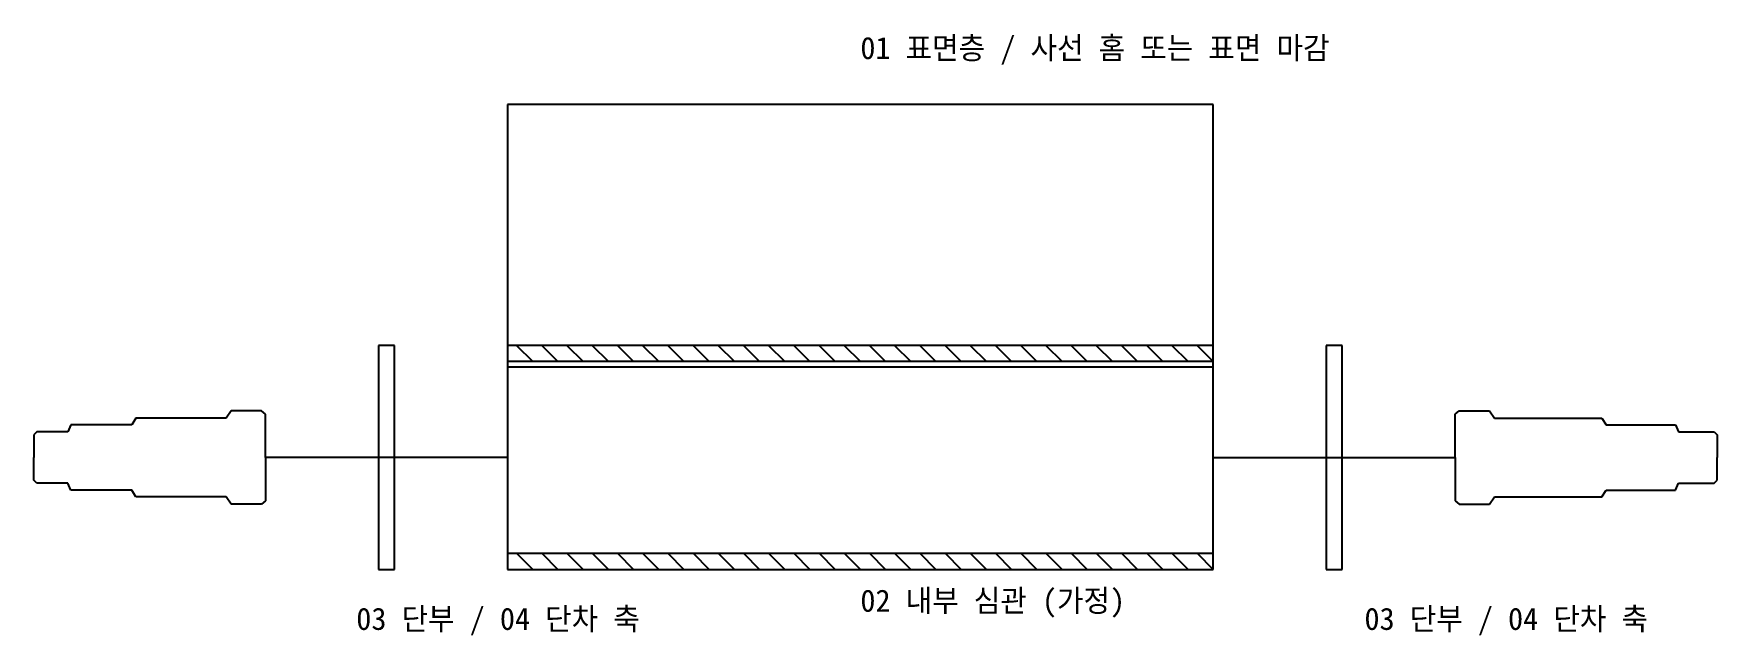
# Model space of a CAD drawing. Header units: millimetres. Extents: x -820 to 850, y -176 to 420.
import ezdxf

# ---------------------------------------------------------------- set-up
doc = ezdxf.new("R2010")
doc.units = ezdxf.units.MM

msp = doc.modelspace()

# ---------------------------------------------------------------- linework, layer by layer
at = {"layer": 'CENTER'}
for p, q in [((-350, 0), (-590, 0)), ((350, 0), (590, 0))]:
    msp.add_line(p, q, dxfattribs=at)
at = {"layer": 'HATCH'}
for p, q in [((-341, 111), (-325, 95)), ((-316, 111), (-300, 95)), ((-291, 111), (-275, 95)), ((-266, 111), (-250, 95)), ((-241, 111), (-225, 95)), ((-216, 111), (-200, 95)), ((-191, 111), (-175, 95)), ((-166, 111), (-150, 95)), ((-141, 111), (-125, 95)), ((-116, 111), (-100, 95)), ((-91, 111), (-75, 95)), ((-66, 111), (-50, 95)), ((-41, 111), (-25, 95)), ((-16, 111), (0, 95)), ((9, 111), (25, 95)), ((34, 111), (50, 95)), ((59, 111), (75, 95)), ((84, 111), (100, 95)), ((109, 111), (125, 95)), ((134, 111), (150, 95)), ((159, 111), (175, 95)), ((184, 111), (200, 95)), ((209, 111), (225, 95)), ((234, 111), (250, 95)), ((259, 111), (275, 95)), ((284, 111), (300, 95)), ((309, 111), (325, 95)), ((334, 111), (350, 95)), ((350, 95), (-350, 95)), ((-350, 95), (-350, -95)), ((-350, 95), (-350, 95)), ((350, -95), (350, 95)), ((-350, -95), (350, -95)), ((-341, -95), (-325, -111)), ((-316, -95), (-300, -111)), ((-291, -95), (-275, -111)), ((-266, -95), (-250, -111)), ((-241, -95), (-225, -111)), ((-216, -95), (-200, -111)), ((-191, -95), (-175, -111)), ((-166, -95), (-150, -111)), ((-141, -95), (-125, -111)), ((-116, -95), (-100, -111)), ((-91, -95), (-75, -111)), ((-66, -95), (-50, -111)), ((-41, -95), (-25, -111)), ((-16, -95), (0, -111)), ((9, -95), (25, -111)), ((34, -95), (50, -111)), ((59, -95), (75, -111)), ((84, -95), (100, -111)), ((109, -95), (125, -111)), ((134, -95), (150, -111)), ((159, -95), (175, -111)), ((184, -95), (200, -111)), ((209, -95), (225, -111)), ((234, -95), (250, -111)), ((259, -95), (275, -111)), ((284, -95), (300, -111)), ((309, -95), (325, -111)), ((334, -95), (350, -111)), ((-350, -111), (-350, -111))]:
    msp.add_line(p, q, dxfattribs=at)
at = {"layer": 'OBJECT'}
for p, q in [((350, 350), (-350, 350)), ((-350, 350), (-350, 90)), ((350, 90), (350, 350)), ((-462, 111), (-478, 111)), ((-478, 111), (-478, -111)), ((-462, -111), (-462, 111)), ((350, 111), (-350, 111)), ((-350, 111), (-350, -111)), ((350, -111), (350, 111)), ((478, 111), (462, 111)), ((462, 111), (462, -111)), ((478, -111), (478, 111)), ((-350, 90), (350, 90)), ((-718.8, 39), (-722.8, 32.5)), ((-629, 39), (-718.8, 39)), ((-624, 46.15), (-629, 39)), ((-594, 46.15), (-624, 46.15)), ((-590, 42.9), (-594, 46.15)), ((-590, 0), (-590, 42.9)), ((590, 42.9), (594, 46.15)), ((590, 0), (590, 42.9)), ((594, 46.15), (624, 46.15)), ((624, 46.15), (629, 39)), ((629, 39), (735.6, 39)), ((735.6, 39), (739.6, 32.5)), ((-817, 25.35), (-820, 22.43)), ((-820, 22.43), (-820, 0)), ((-786.2, 25.35), (-817, 25.35)), ((-783.2, 32.5), (-786.2, 25.35)), ((-722.8, 32.5), (-783.2, 32.5)), ((739.6, 32.5), (808.4, 32.5)), ((808.4, 32.5), (811.4, 25.35)), ((811.4, 25.35), (847, 25.35)), ((847, 25.35), (850, 22.43)), ((850, 22.43), (850, 0)), ((-820, -22.43), (-820, 0)), ((-590, 0), (-590, -42.9)), ((590, 0), (590, -42.9)), ((850, -22.43), (850, 0)), ((-817, -25.35), (-820, -22.43)), ((-786.2, -25.35), (-817, -25.35)), ((-783.2, -32.5), (-786.2, -25.35)), ((-722.8, -32.5), (-783.2, -32.5)), ((-718.8, -39), (-722.8, -32.5)), ((735.6, -39), (739.6, -32.5)), ((739.6, -32.5), (808.4, -32.5)), ((808.4, -32.5), (811.4, -25.35)), ((811.4, -25.35), (847, -25.35)), ((847, -25.35), (850, -22.43)), ((-629, -39), (-718.8, -39)), ((-624, -46.15), (-629, -39)), ((-594, -46.15), (-624, -46.15)), ((-590, -42.9), (-594, -46.15)), ((590, -42.9), (594, -46.15)), ((594, -46.15), (624, -46.15)), ((624, -46.15), (629, -39)), ((629, -39), (735.6, -39)), ((-478, -111), (-462, -111)), ((-350, -111), (350, -111)), ((462, -111), (478, -111))]:
    msp.add_line(p, q, dxfattribs=at)

# ---------------------------------------------------------------- texts
at = {"layer": 'TEXT'}
for s, p in [('01 표면층 / 사선 홈 또는 표면 마감', (0, 395)), ('02 내부 심관 (가정)', (0, -153)), ('03 단부 / 04 단차 축', (-500, -171)), ('03 단부 / 04 단차 축', (500, -171))]:
    msp.add_text(s, height=22, dxfattribs=at).set_placement(p)

doc.saveas('drawing.dxf')
